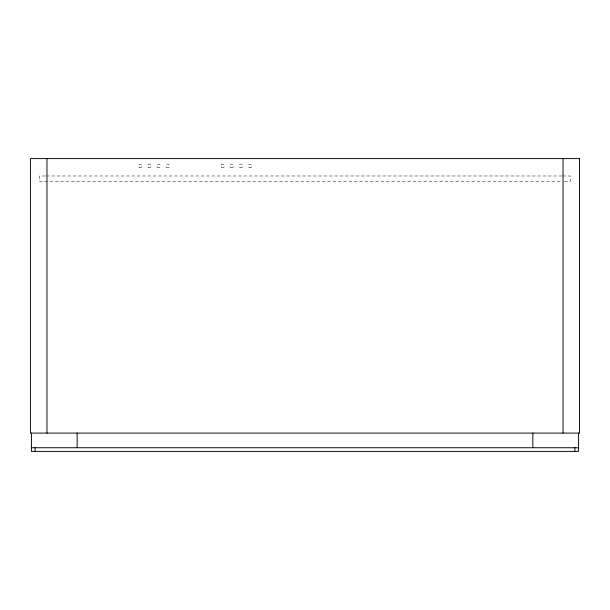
<?xml version="1.0" encoding="UTF-8"?>
<svg xmlns="http://www.w3.org/2000/svg" width="610" height="610" viewBox="0 0 610 610"><rect width="100%" height="100%" fill="white"/><g stroke="black" fill="none" stroke-linecap="round" stroke-linejoin="round"><path stroke-width="0.46" stroke-dasharray="3.05 2.29" d="M45.369 175.985L39.65 175.985L39.65 181.475L562.077 181.475M46.322 175.985L561.772 175.985M562.725 175.985L570.35 175.985L570.35 181.475L562.725 181.475M249.185 167.506A1.83 1.83 0 0 0 251.93 165.92A1.83 1.83 0 0 0 249.185 164.334A1.83 1.83 0 0 0 249.185 167.506M240.035 167.506A1.83 1.83 0 0 0 242.78 165.92A1.83 1.83 0 0 0 240.035 164.334A1.83 1.83 0 0 0 240.035 167.506M230.885 167.506A1.83 1.83 0 0 0 233.63 165.92A1.83 1.83 0 0 0 230.885 164.334A1.83 1.83 0 0 0 230.885 167.506M221.735 167.506A1.83 1.83 0 0 0 224.48 165.92A1.83 1.83 0 0 0 221.735 164.334A1.83 1.83 0 0 0 221.735 167.506M148.535 167.506A1.83 1.83 0 0 0 151.28 165.92A1.83 1.83 0 0 0 148.535 164.334A1.83 1.83 0 0 0 148.535 167.506M157.304 167.216A1.83 1.83 0 0 0 160.369 166.393A1.83 1.83 0 0 0 158.127 164.151A1.83 1.83 0 0 0 157.304 167.216M166.454 167.216A1.83 1.83 0 0 0 169.519 166.393A1.83 1.83 0 0 0 167.277 164.151A1.83 1.83 0 0 0 166.454 167.216M139.385 167.506A1.83 1.83 0 0 0 142.13 165.92A1.83 1.83 0 0 0 139.385 164.334A1.83 1.83 0 0 0 139.385 167.506"/><path stroke-width="0.91" d="M31.415 447.74L578.585 447.74M578.585 433.1L578.585 451.4L31.415 451.4L31.415 433.1M574.925 447.74L574.925 451.4M563.03 158.6L563.03 433.1M532.835 433.1L532.835 447.74M77.165 433.1L77.165 447.74M46.97 158.6L46.97 433.1M35.075 447.74L35.075 451.4M579.5 158.6L30.5 158.6L30.5 433.1L579.5 433.1L579.5 158.6"/></g></svg>
